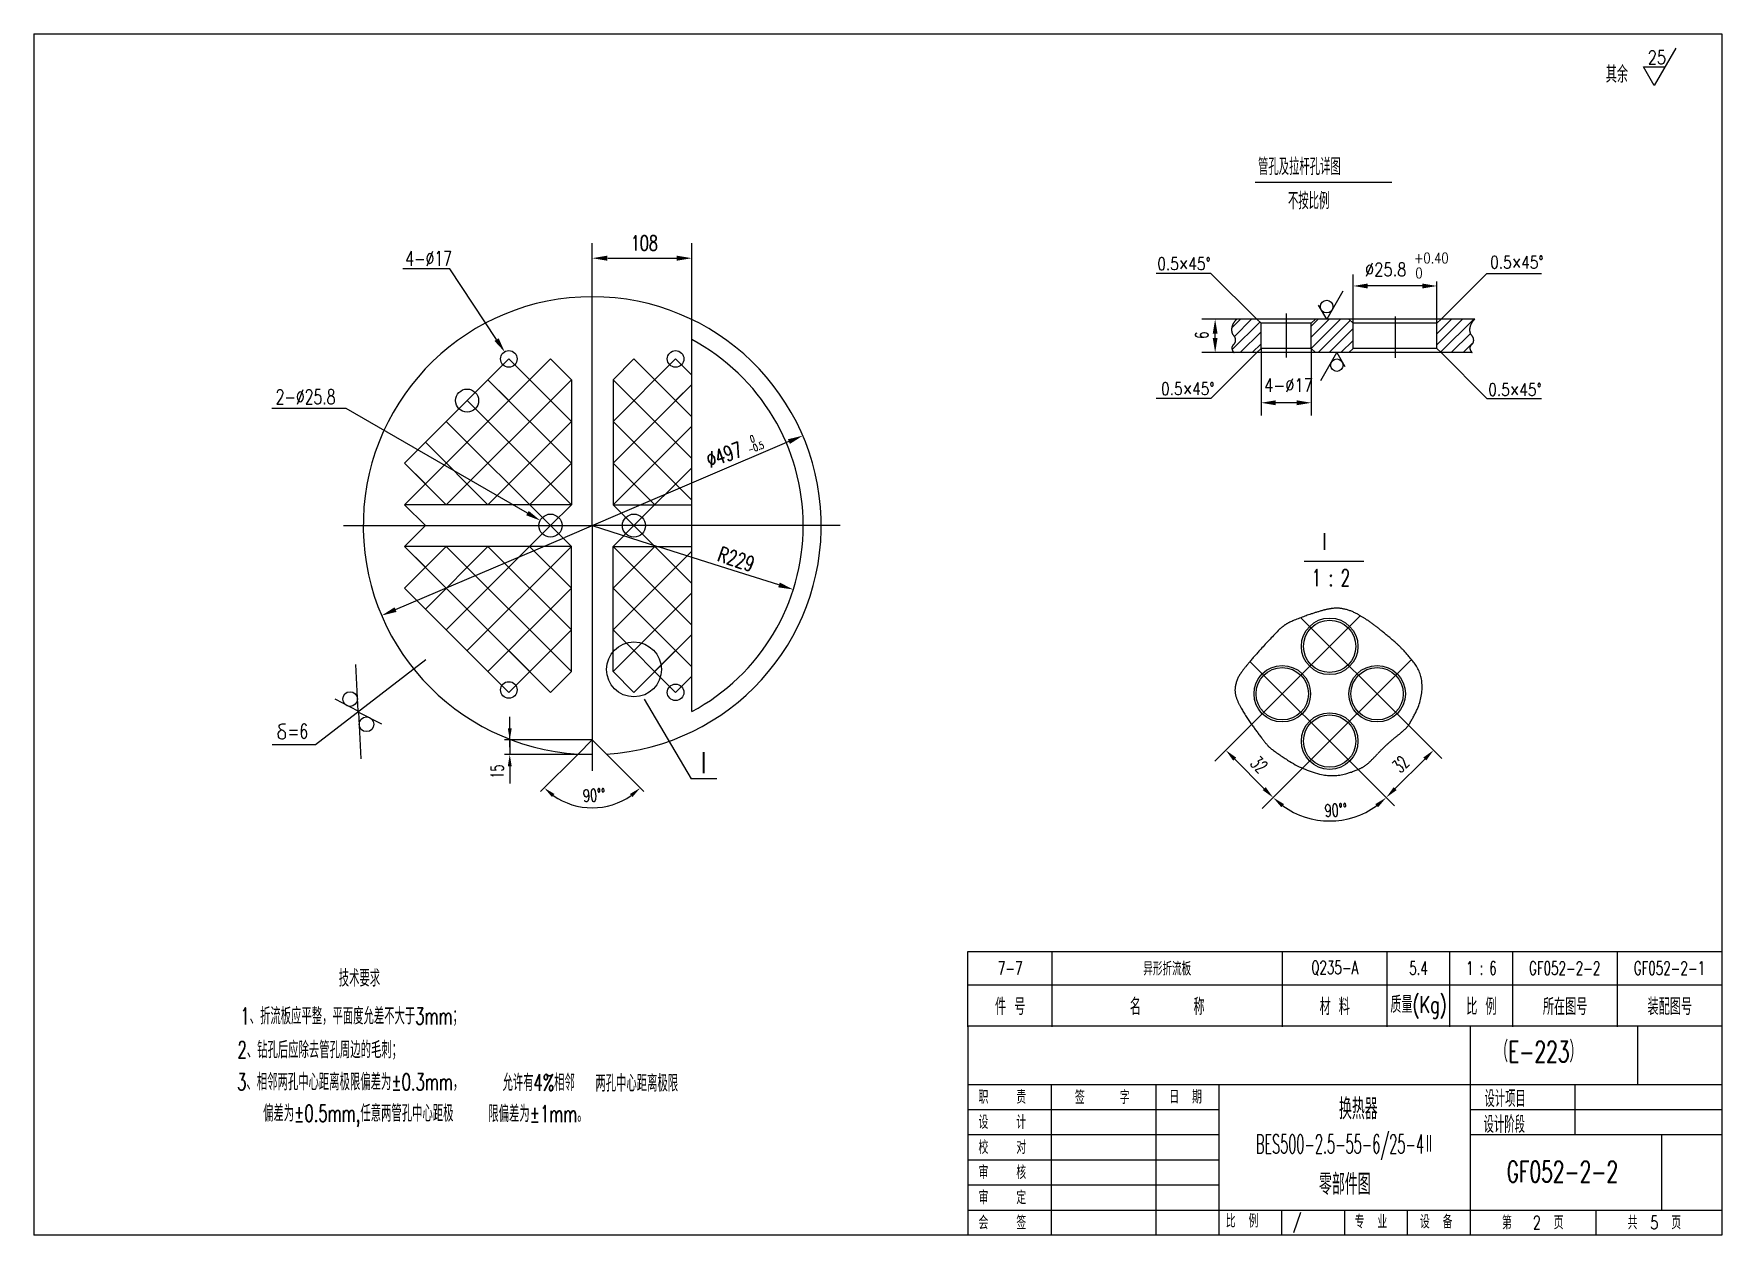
# Model space of a CAD drawing. Extents: x 594 to 998, y 798 to 1085.
import ezdxf
from ezdxf.enums import TextEntityAlignment as Align

# ---------------------------------------------------------------- set-up
doc = ezdxf.new("R2010")
doc.units = 0
doc.header["$LTSCALE"] = 10
doc.header["$MEASUREMENT"] = 0
doc.linetypes.add('DASHDOT-M', pattern=[36, 30, -3, 0, -3])
doc.linetypes.add('DIVIDE-M', pattern=[39, 30, -3, 0, -3, 0, -3])
doc.layers.get('0').update_dxf_attribs({"linetype": 'CONTINUOUS'})
for name, color, linetype in [('CDR_DWG1', 4, 'CONTINUOUS'), ('CDR_DWG2', 2, 'CONTINUOUS'), ('CDR_DWG3', 1, 'DASHDOT-M'), ('CDR_DWG4', 3, 'DIVIDE-M')]:
    doc.layers.add(name, color=color, linetype=linetype)
doc.styles.add('HZ', font='romans', dxfattribs={"width": 0.7, "bigfont": 'hz'})

# ---------------------------------------------------------------- blocks, each defined once
blk = doc.blocks.new('SY', base_point=(289.2, -51.1))
blk.add_circle((289.2, -51.1), 9)

msp = doc.modelspace()

# ---------------------------------------------------------------- linework, layer by layer
for p, q in [((594.44, 1084.63), (594.44, 797.63)), ((594.44, 1084.63), (997.44, 1084.63)), ((727.77, 1023.27), (727.77, 1034.62)), ((751.53, 1011.56), (751.53, 1034.62)), ((693.81, 1028.47), (682.54, 1028.47)), ((704.93, 1011.58), (693.81, 1028.47)), ((731.46, 1031.02), (747.93, 1031.02)), ((875.49, 1027.4), (862.44, 1027.4)), ((886.44, 1016.46), (875.49, 1027.4)), ((909.44, 1015.46), (909.44, 1027.14)), ((925.94, 1024.38), (912.94, 1024.38)), ((929.44, 1015.46), (929.44, 1025.44)), ((930.44, 1016.46), (941.38, 1027.4)), ((941.38, 1027.4), (954.43, 1027.4)), ((881.65, 1016.46), (873.29, 1016.46)), ((882.54, 1016.46), (880.44, 1014.36)), ((885.19, 1016.46), (881.07, 1012.34)), ((893.44, 1017.84), (893.44, 1007.28)), ((906.4, 1016.46), (899.4, 1009.46)), ((903.75, 1016.46), (899.44, 1012.15)), ((901.1, 1016.46), (899.44, 1014.8)), ((908.75, 1016.15), (901.05, 1008.46)), ((935.57, 1016.46), (929.44, 1010.33)), ((932.92, 1016.46), (929.44, 1012.98)), ((938.22, 1016.46), (930.33, 1008.56)), ((876.49, 1011.96), (876.49, 1012.96)), ((887.14, 1015.76), (880.55, 1009.17)), ((887.44, 1013.4), (882.49, 1008.46)), ((909.44, 1014.19), (903.7, 1008.46)), ((937.43, 1013.01), (932.87, 1008.46)), ((881, 1008.46), (873.29, 1008.46)), ((886.44, 1008.46), (875.49, 997.51)), ((887.44, 1010.58), (885.32, 1008.46)), ((887.44, 1009.46), (887.44, 993.48)), ((899.44, 1009.46), (899.44, 993.48)), ((909.44, 1011.36), (906.53, 1008.46)), ((930.44, 1008.46), (941.38, 997.51)), ((937.87, 1010.62), (935.7, 1008.46)), ((682.97, 972.11), (717.81, 1006.96)), ((682.97, 982.07), (707.86, 1006.96)), ((722.79, 992.03), (707.86, 1006.96)), ((722.79, 1001.98), (717.81, 1006.96)), ((732.75, 992.03), (747.68, 1006.96)), ((732.75, 1001.98), (737.72, 1006.96)), ((751.53, 993.16), (737.72, 1006.96)), ((751.53, 1003.11), (747.68, 1006.96)), ((692.92, 972.11), (722.79, 1001.98)), ((722.79, 982.07), (702.88, 1001.98)), ((751.53, 983.2), (732.75, 1001.98)), ((732.75, 982.07), (751.53, 1000.85)), ((722.79, 972.11), (697.9, 997.01)), ((875.49, 997.51), (862.44, 997.51)), ((895.94, 996.48), (890.94, 996.48)), ((941.38, 997.51), (954.43, 997.51)), ((669.02, 995.09), (651.27, 995.09)), ((712.31, 970.12), (669.02, 995.09)), ((717.81, 967.14), (692.92, 992.03)), ((702.88, 972.11), (722.79, 992.03)), ((751.53, 973.25), (732.75, 992.03)), ((732.75, 972.11), (751.53, 990.9)), ((702.88, 972.11), (687.94, 987.05)), ((774.73, 987.2), (734.33, 969.94)), ((692.92, 972.11), (682.97, 982.07)), ((712.83, 972.11), (722.79, 982.07)), ((742.7, 972.11), (732.75, 982.07)), ((737.72, 967.14), (751.53, 980.94)), ((687.94, 967.14), (682.97, 972.11)), ((717.81, 967.14), (722.79, 972.11)), ((737.72, 967.14), (732.75, 972.11)), ((734.33, 969.94), (721.2, 964.33)), ((680.8, 947.07), (721.2, 964.33)), ((687.94, 967.14), (682.97, 962.16)), ((717.81, 967.14), (692.92, 942.25)), ((717.81, 967.14), (722.79, 962.16)), ((727.77, 967.14), (743.63, 962.1)), ((737.72, 967.14), (732.75, 962.16)), ((737.72, 967.14), (751.53, 953.33)), ((682.97, 962.16), (717.81, 927.31)), ((692.92, 962.16), (682.97, 952.2)), ((702.88, 962.16), (687.94, 947.22)), ((692.92, 962.16), (722.79, 932.29)), ((722.79, 962.16), (697.9, 937.27)), ((702.88, 962.16), (722.79, 942.25)), ((712.83, 962.16), (722.79, 952.2)), ((732.75, 962.16), (751.53, 943.38)), ((742.7, 962.16), (732.75, 952.2)), ((751.53, 961.03), (732.75, 942.25)), ((759.92, 956.92), (743.63, 962.1)), ((772.35, 952.97), (759.92, 956.92)), ((682.97, 952.2), (707.86, 927.31)), ((722.79, 952.2), (702.88, 932.29)), ((732.75, 952.2), (751.53, 933.42)), ((751.53, 951.07), (732.75, 932.29)), ((722.79, 942.25), (707.86, 927.31)), ((732.75, 942.25), (747.68, 927.31)), ((751.53, 941.12), (737.72, 927.31)), ((688.07, 935.1), (661.69, 914.81)), ((671.91, 922.84), (671.3, 933.98)), ((722.79, 932.29), (717.81, 927.31)), ((732.75, 932.29), (737.72, 927.31)), ((751.53, 931.16), (747.68, 927.31)), ((671.91, 922.84), (666.38, 925.65)), ((740.2, 925.68), (751.39, 906.66)), ((653.04, 919), (653.06, 919.35)), ((653.06, 919.35), (653.19, 919.54)), ((653.19, 919.54), (653.48, 919.73)), ((653.48, 919.73), (653.72, 919.76)), ((653.72, 919.76), (654.55, 919.76)), ((671.93, 922.57), (677.46, 919.76)), ((671.93, 922.57), (672.54, 911.43)), ((708.08, 914.2), (708.08, 921.45)), ((886.04, 920.5), (876.43, 910.89)), ((921.92, 920.21), (930.61, 911.52)), ((652.82, 917.64), (652.73, 917.41)), ((652.73, 917.41), (652.77, 916.87)), ((652.77, 916.87), (652.8, 916.7)), ((652.8, 916.7), (652.97, 916.48)), ((652.94, 917.87), (652.82, 917.64)), ((653.17, 918.05), (652.94, 917.87)), ((652.97, 916.48), (653.23, 916.31)), ((653.17, 918.67), (653.04, 919)), ((653.4, 918.45), (653.17, 918.67)), ((653.32, 918.21), (653.17, 918.05)), ((653.23, 916.31), (653.6, 916.19)), ((653.66, 918.29), (653.32, 918.21)), ((653.72, 918.28), (653.4, 918.45)), ((653.6, 916.19), (653.98, 916.23)), ((653.94, 918.17), (653.72, 918.28)), ((654.12, 918.05), (653.94, 918.17)), ((653.98, 916.23), (654.28, 916.34)), ((654.32, 917.88), (654.12, 918.05)), ((654.28, 916.34), (654.5, 916.62)), ((654.5, 917.64), (654.32, 917.88)), ((654.52, 917.32), (654.5, 917.64)), ((654.5, 916.62), (654.52, 917.32)), ((727.77, 915.94), (706.83, 915.94)), ((708.08, 915.94), (708.08, 912.47)), ((661.69, 914.81), (651.35, 914.81)), ((716.17, 912.47), (706.83, 912.47)), ((724.4, 912.57), (715.42, 903.6)), ((727.77, 912.47), (716.17, 912.47)), ((731.14, 912.57), (740.11, 903.6)), ((888.22, 904.3), (881.15, 911.37)), ((919.46, 904.31), (926.53, 911.38)), ((708.08, 909.67), (708.08, 905.55)), ((897.35, 909.19), (887.74, 899.58)), ((910.6, 908.9), (919.29, 900.21)), ((757.54, 906.66), (751.39, 906.66)), ((817.45, 857.44), (997.55, 857.44)), ((817.44, 847.66), (997.44, 847.66)), ((937.43, 797.66), (937.43, 847.66)), ((977.43, 833.66), (977.43, 847.66)), ((837.43, 797.66), (837.43, 833.66)), ((862.43, 797.66), (862.43, 833.66)), ((877.43, 797.66), (877.43, 833.66)), ((962.43, 821.66), (962.43, 833.66)), ((962.43, 821.66), (962.43, 833.66)), ((817.43, 827.66), (877.43, 827.66)), ((937.43, 827.66), (997.43, 827.66)), ((817.43, 821.66), (877.43, 821.66)), ((937.43, 821.66), (997.43, 821.66)), ((983.06, 821.66), (983.06, 803.66)), ((817.43, 815.66), (877.43, 815.66)), ((817.43, 809.66), (877.43, 809.66)), ((817.43, 803.66), (997.43, 803.66)), ((892.43, 797.66), (892.43, 803.66)), ((907.43, 797.66), (907.43, 803.66)), ((922.43, 797.66), (922.43, 803.66)), ((967.43, 797.66), (967.43, 803.66))]:
    msp.add_line(p, q)
for points in [[(986.48, 1081.15), (981.32, 1072.23), (978.75, 1076.69), (983.9, 1076.69)], [(906.97, 1023.12), (903.12, 1016.46), (901.19, 1019.79)], [(901.69, 1001.79), (905.54, 1008.46), (907.46, 1005.12)], [(732.75, 972.11), (751.53, 972.11)], [(732.75, 962.16), (751.53, 962.16)]]:
    msp.add_lwpolyline(points)
for centre, radius in [((903.12, 1019.46), 1.5), ((905.54, 1005.46), 1.5), ((737.74, 932.79), 6.55), ((669.96, 925.72), 1.75), ((673.88, 919.69), 1.75)]:
    msp.add_circle(centre, radius)
for centre, radius, start, end in [((727.77, 915.94), 16.21, 234.91, 305.09), ((903.83, 915.67), 19.08, 234.0169, 305.9831)]:
    msp.add_arc(centre, radius, start, end)
for points in [[(731.37, 1030.42), (731.37, 1031.62), (727.77, 1031.02)], [(747.93, 1030.42), (747.93, 1031.62), (751.53, 1031.02)], [(912.94, 1024.96), (912.94, 1023.79), (909.44, 1024.38)], [(925.94, 1024.96), (925.94, 1023.79), (929.44, 1024.38)], [(875.91, 1012.96), (877.07, 1012.96), (876.49, 1016.46)], [(705.43, 1011.91), (704.43, 1011.25), (706.91, 1008.57)], [(875.91, 1011.96), (877.07, 1011.96), (876.49, 1008.46)], [(890.94, 997.07), (890.94, 995.9), (887.44, 996.48)], [(895.94, 997.07), (895.94, 995.9), (899.44, 996.48)], [(774.97, 986.65), (774.49, 987.76), (778.04, 988.62)], [(712.61, 970.64), (712.01, 969.6), (715.43, 968.32)], [(772.53, 953.54), (772.17, 952.4), (775.78, 951.88)], [(681.04, 946.52), (680.57, 947.62), (677.49, 945.66)], [(707.62, 918.74), (708.55, 918.74), (708.08, 915.94)], [(707.62, 909.67), (708.55, 909.67), (708.08, 912.47)], [(881.5, 911.72), (880.79, 911.01), (879.03, 913.49)], [(926.18, 911.74), (926.88, 911.03), (928.65, 913.5)], [(718.15, 902.32), (718.75, 903.04), (716.31, 904.48)], [(736.78, 903.04), (737.39, 902.32), (739.23, 904.48)], [(888.57, 904.65), (887.86, 903.94), (890.34, 902.17)], [(919.11, 904.66), (919.81, 903.96), (917.34, 902.19)], [(892.3, 899.85), (892.94, 900.61), (890.34, 902.17)], [(914.72, 900.61), (915.37, 899.85), (917.33, 902.17)]]:
    msp.add_solid(points)
at = {"layer": 'CDR_DWG1'}
for p, q in [((997.44, 1084.63), (997.44, 797.63)), ((886.9, 1016.46), (881.65, 1016.46)), ((887.44, 1015.46), (886.44, 1016.46)), ((899.98, 1016.46), (886.9, 1016.46)), ((899.44, 1015.46), (900.44, 1016.46)), ((908.9, 1016.46), (899.98, 1016.46)), ((909.44, 1015.46), (908.44, 1016.46)), ((929.98, 1016.46), (908.9, 1016.46)), ((929.44, 1015.46), (930.44, 1016.46)), ((938.48, 1016.46), (929.98, 1016.46)), ((887.44, 1009.46), (887.44, 1015.46)), ((899.44, 1015.46), (887.44, 1015.46)), ((899.44, 1009.46), (899.44, 1015.46)), ((929.44, 1015.46), (909.44, 1015.46)), ((909.44, 1009.46), (909.44, 1015.46)), ((929.44, 1009.46), (929.44, 1015.46)), ((751.53, 922.71), (751.53, 1011.56)), ((937.84, 1008.46), (881, 1008.46)), ((887.44, 1009.46), (886.44, 1008.46)), ((899.44, 1009.46), (887.44, 1009.46)), ((899.44, 1009.46), (900.44, 1008.46)), ((909.44, 1009.46), (908.44, 1008.46)), ((929.44, 1009.46), (909.44, 1009.46)), ((929.44, 1009.46), (930.44, 1008.46)), ((727.77, 915.94), (724.4, 912.57)), ((727.77, 915.94), (731.14, 912.57)), ((817.45, 865.44), (997.55, 865.44)), ((817.45, 847.44), (817.45, 865.44)), ((837.55, 847.44), (837.55, 865.44)), ((892.55, 847.44), (892.55, 865.44)), ((917.55, 847.44), (917.55, 865.44)), ((932.55, 847.44), (932.55, 865.44)), ((947.55, 847.44), (947.55, 865.44)), ((972.55, 847.44), (972.55, 865.44)), ((817.44, 847.66), (817.44, 797.63)), ((817.44, 847.66), (997.44, 847.66)), ((937.43, 797.66), (937.43, 847.66)), ((817.43, 833.66), (997.43, 833.66)), ((997.44, 797.63), (594.44, 797.63))]:
    msp.add_line(p, q, dxfattribs=at)
for points in [[(722.79, 972.11), (682.97, 972.11), (687.94, 977.09), (682.97, 982.07), (702.88, 1001.98), (707.86, 997.01), (717.81, 1006.96), (722.79, 1001.98), (722.79, 972.11)], [(751.53, 1000.85), (747.68, 997.01), (737.72, 1006.96), (732.75, 1001.98), (732.75, 972.11)], [(722.79, 962.16), (682.97, 962.16), (687.94, 957.18), (682.97, 952.2), (702.88, 932.29), (707.86, 937.27), (717.81, 927.31), (722.79, 932.29), (722.79, 962.16)], [(751.53, 933.42), (747.68, 937.27), (737.72, 927.31), (732.75, 932.29), (732.75, 962.16)]]:
    msp.add_lwpolyline(points, dxfattribs=at)
for centre, radius in [((697.9, 997.01), 2.75), ((717.81, 967.14), 2.75), ((737.72, 967.14), 2.75), ((903.83, 938.3), 6.75), ((903.83, 938.3), 6.25), ((892.52, 926.98), 6.75), ((892.52, 926.98), 6.25), ((915.15, 926.98), 6.75), ((915.15, 926.98), 6.25), ((903.83, 915.67), 6.75), ((903.83, 915.67), 6.25)]:
    msp.add_circle(centre, radius, dxfattribs=at)
for radius, start, end in [(54.67, 273.5352, 266.4648), (50.38, 298.1392, 61.8608)]:
    msp.add_arc((727.77, 967.14), radius, start, end, dxfattribs=at)
at = {"layer": 'CDR_DWG2'}
for p, q in [((886.02, 1049.14), (918.64, 1049.14)), ((897.74, 958.68), (911.99, 958.68))]:
    msp.add_line(p, q, dxfattribs=at)
at = {"layer": 'CDR_DWG3', "linetype": 'DASHDOT-M'}
for p, q in [((727.77, 967.14), (727.77, 1023.27)), ((919.44, 1017.09), (919.44, 1007.19)), ((668.38, 967.14), (727.77, 967.14)), ((727.77, 967.14), (727.77, 908.6)), ((786.95, 967.14), (727.77, 967.14)), ((885.19, 919.65), (911.14, 945.6)), ((922.66, 919.47), (896.97, 945.15)), ((910.6, 908.9), (884.81, 934.69)), ((897.35, 909.19), (923.34, 935.18))]:
    msp.add_line(p, q, dxfattribs=at)
at = {"layer": 'CDR_DWG4', "linetype": 'DIVIDE-M'}
for points in [[(881.65, 1016.46, 0.09287), (880.73, 1015.26, 0.107934), (880.41, 1014, 0.198032), (880.98, 1012.44, -0.243275), (881.34, 1011.11, -0.177796), (880.86, 1010.34, 0.2131), (880.49, 1009.66, 0.1198), (880.59, 1009.05, 0.101396), (881, 1008.46)], [(938.48, 1016.46, 0.09287), (937.57, 1015.26, 0.107934), (937.24, 1014, 0.198032), (937.81, 1012.44, -0.243275), (938.18, 1011.11, -0.177796), (937.69, 1010.34, 0.2131), (937.32, 1009.66, 0.1198), (937.42, 1009.05, 0.101396), (937.84, 1008.46)]]:
    msp.add_lwpolyline(points, format="xyb", dxfattribs=at)
msp.add_lwpolyline([(885.19, 919.65, -0.023977), (882.69, 923.56, -0.041569), (881.56, 925.98, -0.136871), (881.32, 928.83, -0.111271), (882.71, 932.03, -0.01502), (884.45, 934.25, -0.010523), (887.09, 937.3, -0.009998), (891.57, 942.07, -0.037701), (892.88, 943.21, -0.059647), (894.46, 944.13, -0.020375), (899.44, 946.04, -0.017092), (902.51, 946.96, -0.029449), (904.33, 947.33, -0.087448), (907.25, 947.22, -0.076351), (910.38, 946.04, -0.014588), (912.66, 944.66, -0.01865), (914.37, 943.47, -0.009886), (916.1, 942.1, -0.005092), (919.38, 939.35, -0.029478), (921.42, 937.39, -0.020788), (924.02, 934.34, -0.149114), (925.87, 929.52, -0.123357), (924.79, 923.41, -0.031047), (922.94, 919.89, -0.070606), (921.83, 918.52, -0.019019), (919.66, 916.68, 0.018662), (917.45, 914.8, 0.020772), (915.3, 912.65, -0.020092), (913.08, 910.42, -0.075492), (911.27, 909.2, -0.042645), (907.67, 907.85, -0.12342), (901.91, 907.69, -0.085917), (894.29, 910.81, -0.018798), (890.15, 913.63, -0.055143), (888.89, 914.8, -0.015916), (887.54, 916.46, -0.008606)], format="xyb", close=True, dxfattribs=at)

# ---------------------------------------------------------------- block references
at = {"layer": 'CDR_DWG1', "xscale": 0.2200000000000273, "yscale": 0.2200000000000273, "zscale": 0.22}
for p in [(707.86, 1006.96), (747.68, 1006.96), (707.86, 927.88), (747.68, 927.31)]:
    msp.add_blockref('SY', p, dxfattribs=at)

# ---------------------------------------------------------------- texts
at = {"style": 'HZ'}
for s, height, width, p in [('25', 3.2, 0.8, (979.76, 1077.39)), ('其余', 4, 0.7, (969.75, 1072.94)), ('108', 3.6, 0.7, (736.97, 1032.82)), ('4-%%C17', 3.5, 0.7, (683.15, 1029.2)), ('+0.40', 2.5, 0.8, (923.99, 1029.81)), ('0.5×45%%D', 3, 0.8, (862.68, 1028.2)), ('%%C25.8', 3.2, 0.8, (912.27, 1026.71)), ('0', 2.5, 0.8, (924.31, 1026.23)), ('0.5×45%%D', 3, 0.8, (942.15, 1028.54)), ('0.5×45%%D', 3, 0.8, (863.58, 998.34)), ('4-%%c17', 3.2, 0.8, (888.19, 999.06)), ('0.5×45%%D', 3, 0.8, (941.7, 998.12)), ('2-%%C25.8', 3.5, 0.7, (652.19, 996.15)), ('=6', 3.5, 0.7, (655.11, 916.26)), ('技术要求', 4, 0.65, (667.25, 857.02)), ('1、折流板应平整，平面度允差不大于3mm；', 4, 0.65, (643.76, 847.99)), ('2、钻孔后应除去管孔周边的毛刺；', 4, 0.65, (643.08, 839.92)), ('（E-223）', 5, 0.65, (943.36, 838.99)), ('3、相邻两孔中心距离极限偏差为%%P0.3mm，', 4, 0.65, (642.99, 832.25)), ('允许有4%%%相邻', 4, 0.65, (706.36, 832.09)), ('两孔中心距离极限', 4, 0.65, (728.52, 831.94)), ('职    责', 3.2, 0.7, (819.99, 829.04)), ('签     字', 3.2, 0.7, (843.01, 828.99)), ('日  期', 3.2, 0.7, (865.55, 829.08)), ('设计项目', 4, 0.65, (940.78, 828.24)), ('  偏差为%%p0.5mm,任意两管孔中心距极', 4, 0.65, (645.62, 824.76)), ('限偏差为%%p1mm。', 4, 0.65, (702.96, 824.65)), ('设    计', 3.2, 0.7, (819.99, 823.04)), ('设计阶段', 4, 0.65, (940.58, 822.09)), ('校    对', 3.2, 0.7, (819.99, 817.04)), ('审    核', 3.2, 0.7, (819.99, 811.04)), ('GF052-2-2', 5, 0.65, (946.1, 810.34)), ('审    定', 3.2, 0.7, (819.99, 805.04)), ('会    签', 3.2, 0.7, (819.99, 799.04)), ('比  例', 3.2, 0.7, (879.02, 799.46)), ('/', 3.2, 0.7, (894.98, 799.28)), ('专  业', 3.2, 0.7, (909.8, 799.26)), ('设  备', 3.2, 0.7, (925.38, 799.25)), ('第   2  页', 3.2, 0.7, (944.97, 799.05)), ('共  5  页', 3.2, 0.7, (974.97, 799.05))]:
    msp.add_text(s, height=height, dxfattribs=dict(at, width=width)).set_placement(p)
for s, height, rotation, width, p in [('6', 3.2, 90, 0.6, (874.89, 1011.82)), ('0', 1.7, 19.8686, 0.7, (765.8, 986.88)), ('%%c497', 3.6, 19.8686, 0.7, (755.86, 980.9)), ('-0.5', 1.7, 19.8686, 0.7, (765.3, 984.37)), ('R229', 3.6, 341.5701, 0.7, (757.45, 958.82)), ('32', 3.2, 315, 0.6, (884.68, 910.09)), ('32', 3.2, 45, 0.6, (920.73, 907.85)), ('15', 3, 90, 0.65, (706.58, 906.71)), ('90%%d%%d', 3, 3.5158, 0.65, (725.67, 901.08)), ('90%%d%%d', 3, 2.8422, 0.65, (902.71, 897.56))]:
    msp.add_text(s, height=height, rotation=rotation, dxfattribs=dict(at, width=width)).set_placement(p)
at = {"style": 'HZ', "width": 0.7}
msp.add_text('I', height=5, dxfattribs=at).set_placement((754.34, 908.03), align=Align.CENTER)
at = {"style": 'HZ'}
for s, height, width, p in [('7-7', 3.2, 0.65, (827.55, 861.44)), ('异形折流板', 3.2, 0.65, (865.05, 861.44)), ('Q235-A', 3.2, 0.65, (905.05, 861.44)), ('5.4', 3.2, 0.65, (925.05, 861.44)), ('1 : 6', 3.2, 0.65, (940.05, 861.44)), ('GF052-2-2', 3.2, 0.65, (959.94, 861.44)), ('GF052-2-1', 3.2, 0.65, (984.94, 861.44)), ('件 号', 4, 0.7, (827.55, 852.44)), ('名      称', 4, 0.7, (865.05, 852.44)), ('材 料', 4, 0.7, (905.05, 852.44)), ('质量(Kg)', 4, 0.7, (925.05, 852.44)), ('比 例', 4, 0.7, (940.05, 852.44)), ('所在图号', 4, 0.7, (960.05, 852.44)), ('装配图号', 4, 0.7, (985.05, 852.44)), ('换热器', 5, 0.65, (910.67, 828.09)), ('BES500-2.5-55-6/25-4Ⅱ', 4.5, 0.5, (907.47, 819.09)), ('零部件图', 5, 0.65, (907.44, 810.04))]:
    msp.add_text(s, height=height, dxfattribs=dict(at, width=width)).set_placement(p, align=Align.MIDDLE)
at = {"layer": 'CDR_DWG2', "style": 'HZ', "width": 0.65}
for s, p in [('管孔及拉杆孔详图', (886.72, 1050.88)), ('不按比例', (893.88, 1042.71)), ('I', (902.14, 961.32)), ('1 : 2', (899.56, 952.69))]:
    msp.add_text(s, height=4, dxfattribs=at).set_placement(p)

doc.saveas('drawing.dxf')
